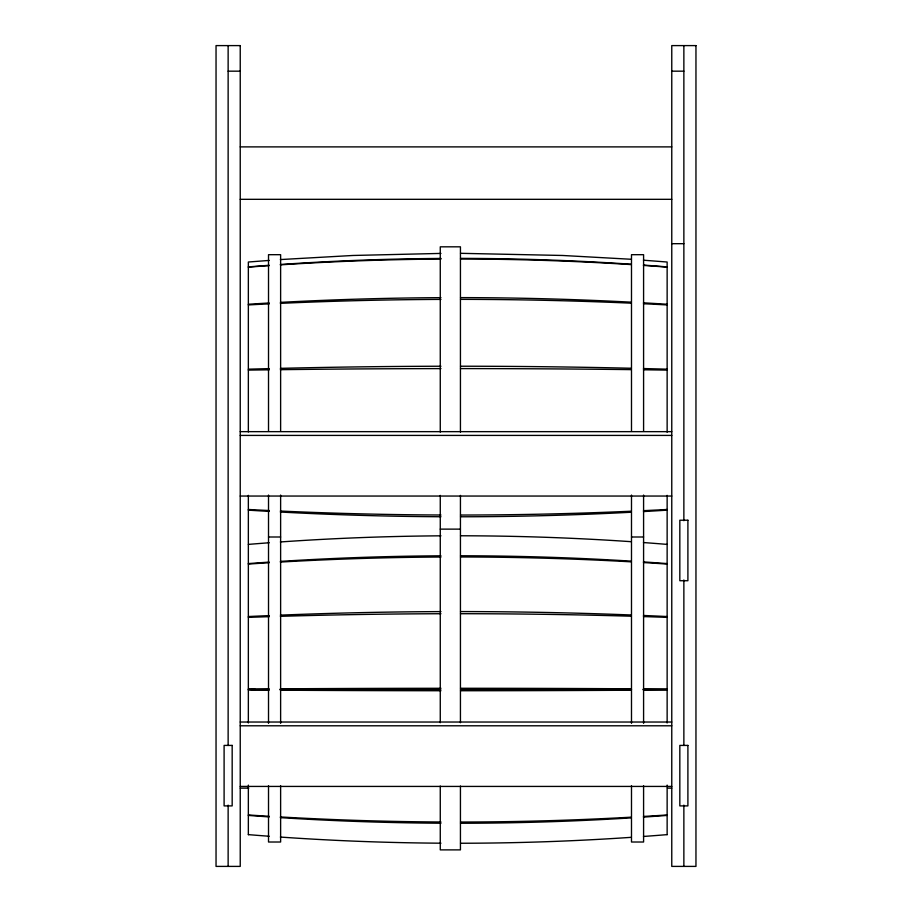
<?xml version="1.0" encoding="UTF-8"?>
<svg xmlns="http://www.w3.org/2000/svg" width="912" height="912" viewBox="0 0 912 912"><rect width="100%" height="100%" fill="white"/><g stroke="black" fill="none" stroke-linecap="round" stroke-linejoin="round"><path stroke-width="1.37" d="M269.245 260.422L248.349 262.018L248.349 431.957M280.383 259.567L352.921 255.474L440.963 253.411M250.777 689.597L268.424 689.506M228.137 71.17L240.232 71.17M671.768 71.17L683.863 71.17M240.232 146.889L671.768 146.889M240.232 199.318L671.768 199.318M671.768 243.686L683.863 243.686M240.232 431.65L671.768 431.65M240.232 435.412L671.768 435.412M240.232 496.048L671.768 496.048M440.268 529.131L460.435 529.131M268.516 536.997L280.622 536.997M631.492 536.997L643.587 536.997M279.824 689.506L440.724 689.506M460.663 689.506L631.537 689.506M642.926 689.506L667.139 689.506M240.232 722.03L671.768 722.03M240.232 725.792L671.768 725.792M240.232 786.429L671.768 786.429M240.232 788.139L248.782 788.139M667.493 788.139L671.768 788.139M460.537 253.319L562.567 255.474L630.933 259.259M248.349 689.381L255.611 689.506M643.462 260.205L667.139 262.018L667.139 432.231M683.863 45.6L683.863 520.706M683.863 579.975L683.863 745.48M683.863 805.125L683.863 866.4M667.139 495.341L667.139 722.965M667.139 785.107L667.139 834.697M643.587 431.296L643.587 254.687L631.492 254.687L631.492 431.296M643.587 495.056L643.587 723.341M643.587 785.722L643.587 842.015L631.492 842.015L631.492 785.722M631.492 495.056L631.492 723.341M460.435 432.106L460.435 246.821L440.268 246.821L440.268 432.106M460.435 495.398L460.435 722.714M460.435 786.041L460.435 849.881L440.268 849.881L440.268 786.041M440.268 495.398L440.268 722.714M280.622 431.296L280.622 254.687L268.516 254.687L268.516 431.296M280.622 495.056L280.622 723.341M280.622 785.722L280.622 842.015L268.516 842.015L268.516 785.722M268.516 495.056L268.516 723.341M248.349 495.341L248.349 722.965M248.349 785.107L248.349 834.697M228.137 45.6L228.137 745.48M228.137 805.125L228.137 866.4M248.36 369.178A2538.073 868.076 0 0 1 269.234 368.619M280.383 368.345A2538.073 868.076 0 0 1 440.963 366.236M460.537 366.225A2538.073 868.076 0 0 1 630.933 368.243M643.473 368.551A2538.073 868.076 0 0 1 667.139 369.178M248.36 304.927A2538.073 1631.443 0 0 1 269.234 303.867M280.383 303.354A2538.073 1631.443 0 0 1 440.963 299.398M460.537 299.364A2538.073 1631.443 0 0 1 630.933 303.16M643.473 303.742A2538.073 1631.443 0 0 1 667.139 304.927M248.36 370.101A2538.073 440.735 0 0 1 269.234 369.816M280.383 369.679A2538.073 440.735 0 0 1 440.963 368.608M460.537 368.596A2538.073 440.735 0 0 1 630.933 369.622M643.473 369.782A2538.073 440.735 0 0 1 667.139 370.101M248.36 266.908A2538.073 2499.507 0 0 1 269.234 265.289M280.383 264.491A2538.073 2499.507 0 0 1 440.963 258.438M460.537 258.381A2538.073 2499.507 0 0 1 630.933 264.206M643.473 265.084A2538.073 2499.507 0 0 1 667.139 266.908M248.36 304.255A2538.073 1944.27 0 0 1 269.234 302.989M280.383 302.374A2538.073 1944.27 0 0 1 440.963 297.665M460.537 297.62A2538.073 1944.27 0 0 1 630.933 302.157M643.473 302.83A2538.073 1944.27 0 0 1 667.139 304.255M248.36 267.148A2538.073 2385.005 0 0 1 269.234 265.609M280.383 264.856A2538.073 2385.005 0 0 1 440.963 259.076M460.537 259.019A2538.073 2385.005 0 0 1 630.933 264.583M643.473 265.415A2538.073 2385.005 0 0 1 667.139 267.148M667.139 509.477A2538.073 1631.443 0 0 1 643.473 510.663M630.933 511.233A2538.073 1631.443 0 0 1 460.537 515.041M440.963 515.006A2538.073 1631.443 0 0 1 280.383 511.051M269.234 510.538A2538.073 1631.443 0 0 1 248.36 509.477M667.139 510.15A2538.073 1944.27 0 0 1 643.473 511.564M630.933 512.248A2538.073 1944.27 0 0 1 460.537 516.773M440.963 516.739A2538.073 1944.27 0 0 1 280.383 512.031M269.234 511.404A2538.073 1944.27 0 0 1 248.36 510.15M667.139 814.952A2538.073 2079.064 0 0 1 643.473 816.457M630.933 817.186A2538.073 2079.064 0 0 1 460.537 822.031M440.963 821.986A2538.073 2079.064 0 0 1 280.383 816.947M269.234 816.297A2538.073 2079.064 0 0 1 248.36 814.952M248.36 544.396A2538.073 2528.417 0 0 1 269.234 542.754M280.383 541.956A2538.073 2528.417 0 0 1 440.963 535.823M460.537 535.777A2538.073 2528.417 0 0 1 630.933 541.671M643.473 542.549A2538.073 2528.417 0 0 1 667.139 544.396M248.36 616.535A2538.073 1455.78 0 0 1 269.234 615.6M280.383 615.133A2538.073 1455.78 0 0 1 440.963 611.61M460.537 611.576A2538.073 1455.78 0 0 1 630.933 614.973M643.473 615.475A2538.073 1455.78 0 0 1 667.139 616.535M248.36 564.072A2538.073 2079.064 0 0 1 269.234 562.727M280.383 562.066A2538.073 2079.064 0 0 1 440.963 557.027M460.537 556.981A2538.073 2079.064 0 0 1 630.933 561.826M643.473 562.556A2538.073 2079.064 0 0 1 667.139 564.072M667.139 834.628A2538.073 2528.417 0 0 1 643.473 836.464M630.933 837.353A2538.073 2528.417 0 0 1 460.537 843.247M440.963 843.19A2538.073 2528.417 0 0 1 280.383 837.068M269.234 836.258A2538.073 2528.417 0 0 1 248.36 834.628M667.139 815.419A2538.073 2300.269 0 0 1 643.473 817.095M630.933 817.904A2538.073 2300.269 0 0 1 460.537 823.262M440.963 823.217A2538.073 2300.269 0 0 1 280.383 817.642M269.234 816.913A2538.073 2300.269 0 0 1 248.36 815.419M248.36 689.039A2538.073 221.206 0 0 1 269.234 688.891M280.383 688.822A2538.073 221.206 0 0 1 440.963 688.286M460.537 688.275A2538.073 221.206 0 0 1 630.933 688.799M643.473 688.868A2538.073 221.206 0 0 1 667.139 689.039M248.36 617.367A2538.073 1072.637 0 0 1 269.234 616.672M280.383 616.33A2538.073 1072.637 0 0 1 440.963 613.73M460.537 613.708A2538.073 1072.637 0 0 1 630.933 616.204M643.473 616.58A2538.073 1072.637 0 0 1 667.139 617.367M667.139 689.985A2538.073 221.206 0 0 1 643.473 690.145M630.933 690.224A2538.073 221.206 0 0 1 460.537 690.737M440.963 690.737A2538.073 221.206 0 0 1 280.383 690.202M269.234 690.133A2538.073 221.206 0 0 1 248.36 689.985M248.36 563.593A2538.073 2300.269 0 0 1 269.234 562.111M280.383 561.382A2538.073 2300.269 0 0 1 440.963 555.807M460.537 555.761A2538.073 2300.269 0 0 1 630.933 561.119M643.473 561.917A2538.073 2300.269 0 0 1 667.139 563.593M240.232 45.6L216.041 45.6L216.041 866.4L240.232 866.4L240.232 45.6M695.959 45.6L671.768 45.6L671.768 866.4L695.959 866.4L695.959 45.6M687.899 520.228L679.828 520.228L679.828 580.727L687.899 580.727L687.899 520.228M232.172 745.412L224.101 745.412L224.101 805.9L232.172 805.9L232.172 745.412M687.899 745.412L679.828 745.412L679.828 805.9L687.899 805.9L687.899 745.412"/></g></svg>
